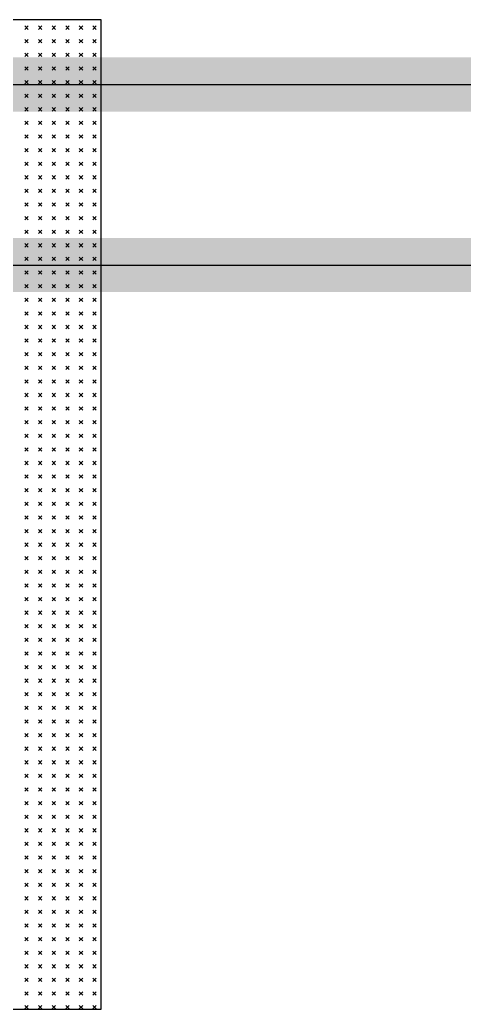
# Model space of a CAD drawing. Extents: x -6243262 to 3079315, y -2914302 to 172723.
# Drawn here: x -1779375 to -1778965, y -598832 to -597918 of the extents above; entities that cross this region are included whole.
import ezdxf

# ---------------------------------------------------------------- set-up
doc = ezdxf.new("R2010")
doc.units = 0
doc.header["$LTSCALE"] = 1000
doc.layers.add('EQUIP-照明', color=3, linetype='Continuous')
doc.layers.add('fur', color=253, linetype='Continuous')
doc.styles.get("Standard").update_dxf_attribs({"font": 'gbenor.shx', "bigfont": 'gbcbig.shx'})

# ---------------------------------------------------------------- blocks, each defined once
blk = doc.blocks.new('$plan$00002641')
at = {"layer": 'fur', "color": 0}
for p, q in [((1215.48, 470.32), (1212.34, 467.18)), ((1215.48, 467.18), (1212.34, 470.32)), ((1228.04, 470.32), (1224.9, 467.18)), ((1228.04, 467.18), (1224.9, 470.32)), ((1240.6, 470.32), (1237.46, 467.18)), ((1240.6, 467.18), (1237.46, 470.32)), ((1253.16, 470.32), (1250.02, 467.18)), ((1253.16, 467.18), (1250.02, 470.32)), ((1265.72, 470.32), (1262.58, 467.18)), ((1265.72, 467.18), (1262.58, 470.32)), ((1278.28, 470.32), (1275.14, 467.18)), ((1278.28, 467.18), (1275.14, 470.32)), ((1290.84, 470.32), (1287.7, 467.18)), ((1290.84, 467.18), (1287.7, 470.32)), ((1303.4, 470.32), (1300.26, 467.18)), ((1303.4, 467.18), (1300.26, 470.32)), ((1315.96, 470.32), (1312.82, 467.18)), ((1315.96, 467.18), (1312.82, 470.32)), ((1328.52, 470.32), (1325.38, 467.18)), ((1328.52, 467.18), (1325.38, 470.32)), ((1341.08, 470.32), (1337.94, 467.18)), ((1341.08, 467.18), (1337.94, 470.32)), ((1353.64, 470.32), (1350.5, 467.18)), ((1353.64, 467.18), (1350.5, 470.32)), ((1366.2, 470.32), (1363.06, 467.18)), ((1366.2, 467.18), (1363.06, 470.32)), ((1378.76, 470.32), (1375.62, 467.18)), ((1378.76, 467.18), (1375.62, 470.32)), ((1391.32, 470.32), (1388.18, 467.18)), ((1391.32, 467.18), (1388.18, 470.32)), ((1403.88, 470.32), (1400.74, 467.18)), ((1403.88, 467.18), (1400.74, 470.32)), ((1416.44, 470.32), (1413.3, 467.18)), ((1416.44, 467.18), (1413.3, 470.32)), ((1429, 470.32), (1425.86, 467.18)), ((1429, 467.18), (1425.86, 470.32)), ((1441.56, 470.32), (1438.42, 467.18)), ((1441.56, 467.18), (1438.42, 470.32)), ((1454.12, 470.32), (1450.98, 467.18)), ((1454.12, 467.18), (1450.98, 470.32)), ((1466.68, 470.32), (1463.54, 467.18)), ((1466.68, 467.18), (1463.54, 470.32)), ((1479.24, 470.32), (1476.1, 467.18)), ((1479.24, 467.18), (1476.1, 470.32)), ((1491.8, 470.32), (1488.66, 467.18)), ((1491.8, 467.18), (1488.66, 470.32)), ((1504.36, 470.32), (1501.22, 467.18)), ((1504.36, 467.18), (1501.22, 470.32)), ((1516.92, 470.32), (1513.78, 467.18)), ((1516.92, 467.18), (1513.78, 470.32)), ((1529.48, 470.32), (1526.34, 467.18)), ((1529.48, 467.18), (1526.34, 470.32)), ((1542.04, 470.32), (1538.9, 467.18)), ((1542.04, 467.18), (1538.9, 470.32)), ((1554.6, 470.32), (1551.46, 467.18)), ((1554.6, 467.18), (1551.46, 470.32)), ((1567.16, 470.32), (1564.02, 467.18)), ((1567.16, 467.18), (1564.02, 470.32)), ((1579.72, 470.32), (1576.58, 467.18)), ((1579.72, 467.18), (1576.58, 470.32)), ((1592.28, 470.32), (1589.14, 467.18)), ((1592.28, 467.18), (1589.14, 470.32)), ((1604.84, 470.32), (1601.7, 467.18)), ((1604.84, 467.18), (1601.7, 470.32)), ((1617.4, 470.32), (1614.26, 467.18)), ((1617.4, 467.18), (1614.26, 470.32)), ((1629.96, 470.32), (1626.82, 467.18)), ((1629.96, 467.18), (1626.82, 470.32)), ((1642.52, 470.32), (1639.38, 467.18)), ((1642.52, 467.18), (1639.38, 470.32)), ((1655.08, 470.32), (1651.94, 467.18)), ((1655.08, 467.18), (1651.94, 470.32)), ((1667.64, 470.32), (1664.5, 467.18)), ((1667.64, 467.18), (1664.5, 470.32)), ((1680.2, 470.32), (1677.06, 467.18)), ((1680.2, 467.18), (1677.06, 470.32)), ((1692.76, 470.32), (1689.62, 467.18)), ((1692.76, 467.18), (1689.62, 470.32)), ((1705.32, 470.32), (1702.18, 467.18)), ((1705.32, 467.18), (1702.18, 470.32)), ((1717.88, 470.32), (1714.74, 467.18)), ((1717.88, 467.18), (1714.74, 470.32)), ((1730.44, 470.32), (1727.3, 467.18)), ((1730.44, 467.18), (1727.3, 470.32)), ((1743, 470.32), (1739.86, 467.18)), ((1743, 467.18), (1739.86, 470.32)), ((1755.56, 470.32), (1752.42, 467.18)), ((1755.56, 467.18), (1752.42, 470.32)), ((1768.12, 470.32), (1764.98, 467.18)), ((1768.12, 467.18), (1764.98, 470.32)), ((1780.68, 470.32), (1777.54, 467.18)), ((1780.68, 467.18), (1777.54, 470.32)), ((1793.24, 470.32), (1790.1, 467.18)), ((1793.24, 467.18), (1790.1, 470.32)), ((1805.8, 470.32), (1802.66, 467.18)), ((1805.8, 467.18), (1802.66, 470.32)), ((1818.36, 470.32), (1815.22, 467.18)), ((1818.36, 467.18), (1815.22, 470.32)), ((1830.92, 470.32), (1827.78, 467.18)), ((1830.92, 467.18), (1827.78, 470.32)), ((1843.48, 470.32), (1840.34, 467.18)), ((1843.48, 467.18), (1840.34, 470.32)), ((1856.04, 470.32), (1852.9, 467.18)), ((1856.04, 467.18), (1852.9, 470.32)), ((1868.6, 470.32), (1865.46, 467.18)), ((1868.6, 467.18), (1865.46, 470.32)), ((1881.16, 470.32), (1878.02, 467.18)), ((1881.16, 467.18), (1878.02, 470.32)), ((1893.72, 467.18), (1890.58, 470.32)), ((1893.72, 470.32), (1890.58, 467.18)), ((1906.28, 467.18), (1903.14, 470.32)), ((1906.28, 470.32), (1903.14, 467.18)), ((1918.84, 467.18), (1915.7, 470.32)), ((1918.84, 470.32), (1915.7, 467.18)), ((1931.4, 467.18), (1928.26, 470.32)), ((1931.4, 470.32), (1928.26, 467.18)), ((1943.96, 467.18), (1940.82, 470.32)), ((1943.96, 470.32), (1940.82, 467.18)), ((1956.52, 467.18), (1953.38, 470.32)), ((1956.52, 470.32), (1953.38, 467.18)), ((1969.08, 467.18), (1965.94, 470.32)), ((1969.08, 470.32), (1965.94, 467.18)), ((1981.64, 467.18), (1978.5, 470.32)), ((1981.64, 470.32), (1978.5, 467.18)), ((1994.2, 467.18), (1991.06, 470.32)), ((1994.2, 470.32), (1991.06, 467.18)), ((2006.76, 467.18), (2003.62, 470.32)), ((2006.76, 470.32), (2003.62, 467.18)), ((2019.32, 467.18), (2016.18, 470.32)), ((2019.32, 470.32), (2016.18, 467.18)), ((2031.88, 467.18), (2028.74, 470.32)), ((2031.88, 470.32), (2028.74, 467.18)), ((2044.44, 467.18), (2041.3, 470.32)), ((2044.44, 470.32), (2041.3, 467.18)), ((2057, 467.18), (2053.86, 470.32)), ((2057, 470.32), (2053.86, 467.18)), ((2069.56, 467.18), (2066.42, 470.32)), ((2069.56, 470.32), (2066.42, 467.18)), ((2082.12, 467.18), (2078.98, 470.32)), ((2082.12, 470.32), (2078.98, 467.18)), ((2094.68, 467.18), (2091.54, 470.32)), ((2094.68, 470.32), (2091.54, 467.18)), ((2107.24, 467.18), (2104.1, 470.32)), ((2107.24, 470.32), (2104.1, 467.18)), ((2119.8, 467.18), (2116.66, 470.32)), ((2119.8, 470.32), (2116.66, 467.18)), ((1215.48, 457.76), (1212.34, 454.62)), ((1215.48, 454.62), (1212.34, 457.76)), ((1228.04, 457.76), (1224.9, 454.62)), ((1228.04, 454.62), (1224.9, 457.76)), ((1240.6, 457.76), (1237.46, 454.62)), ((1240.6, 454.62), (1237.46, 457.76)), ((1253.16, 457.76), (1250.02, 454.62)), ((1253.16, 454.62), (1250.02, 457.76)), ((1265.72, 457.76), (1262.58, 454.62)), ((1265.72, 454.62), (1262.58, 457.76)), ((1278.28, 457.76), (1275.14, 454.62)), ((1278.28, 454.62), (1275.14, 457.76)), ((1290.84, 457.76), (1287.7, 454.62)), ((1290.84, 454.62), (1287.7, 457.76)), ((1303.4, 457.76), (1300.26, 454.62)), ((1303.4, 454.62), (1300.26, 457.76)), ((1315.96, 457.76), (1312.82, 454.62)), ((1315.96, 454.62), (1312.82, 457.76)), ((1328.52, 457.76), (1325.38, 454.62)), ((1328.52, 454.62), (1325.38, 457.76)), ((1341.08, 457.76), (1337.94, 454.62)), ((1341.08, 454.62), (1337.94, 457.76)), ((1353.64, 457.76), (1350.5, 454.62)), ((1353.64, 454.62), (1350.5, 457.76)), ((1366.2, 457.76), (1363.06, 454.62)), ((1366.2, 454.62), (1363.06, 457.76)), ((1378.76, 457.76), (1375.62, 454.62)), ((1378.76, 454.62), (1375.62, 457.76)), ((1391.32, 457.76), (1388.18, 454.62)), ((1391.32, 454.62), (1388.18, 457.76)), ((1403.88, 457.76), (1400.74, 454.62)), ((1403.88, 454.62), (1400.74, 457.76)), ((1416.44, 457.76), (1413.3, 454.62)), ((1416.44, 454.62), (1413.3, 457.76)), ((1429, 457.76), (1425.86, 454.62)), ((1429, 454.62), (1425.86, 457.76)), ((1441.56, 457.76), (1438.42, 454.62)), ((1441.56, 454.62), (1438.42, 457.76)), ((1454.12, 457.76), (1450.98, 454.62)), ((1454.12, 454.62), (1450.98, 457.76)), ((1466.68, 457.76), (1463.54, 454.62)), ((1466.68, 454.62), (1463.54, 457.76)), ((1479.24, 457.76), (1476.1, 454.62)), ((1479.24, 454.62), (1476.1, 457.76)), ((1491.8, 457.76), (1488.66, 454.62)), ((1491.8, 454.62), (1488.66, 457.76)), ((1504.36, 457.76), (1501.22, 454.62)), ((1504.36, 454.62), (1501.22, 457.76)), ((1516.92, 457.76), (1513.78, 454.62)), ((1516.92, 454.62), (1513.78, 457.76)), ((1529.48, 457.76), (1526.34, 454.62)), ((1529.48, 454.62), (1526.34, 457.76)), ((1542.04, 457.76), (1538.9, 454.62)), ((1542.04, 454.62), (1538.9, 457.76)), ((1554.6, 457.76), (1551.46, 454.62)), ((1554.6, 454.62), (1551.46, 457.76)), ((1567.16, 457.76), (1564.02, 454.62)), ((1567.16, 454.62), (1564.02, 457.76)), ((1579.72, 457.76), (1576.58, 454.62)), ((1579.72, 454.62), (1576.58, 457.76)), ((1592.28, 457.76), (1589.14, 454.62)), ((1592.28, 454.62), (1589.14, 457.76)), ((1604.84, 457.76), (1601.7, 454.62)), ((1604.84, 454.62), (1601.7, 457.76)), ((1617.4, 457.76), (1614.26, 454.62)), ((1617.4, 454.62), (1614.26, 457.76)), ((1629.96, 457.76), (1626.82, 454.62)), ((1629.96, 454.62), (1626.82, 457.76)), ((1642.52, 457.76), (1639.38, 454.62)), ((1642.52, 454.62), (1639.38, 457.76)), ((1655.08, 457.76), (1651.94, 454.62)), ((1655.08, 454.62), (1651.94, 457.76)), ((1667.64, 457.76), (1664.5, 454.62)), ((1667.64, 454.62), (1664.5, 457.76)), ((1680.2, 457.76), (1677.06, 454.62)), ((1680.2, 454.62), (1677.06, 457.76)), ((1692.76, 457.76), (1689.62, 454.62)), ((1692.76, 454.62), (1689.62, 457.76)), ((1705.32, 457.76), (1702.18, 454.62)), ((1705.32, 454.62), (1702.18, 457.76)), ((1717.88, 457.76), (1714.74, 454.62)), ((1717.88, 454.62), (1714.74, 457.76)), ((1730.44, 457.76), (1727.3, 454.62)), ((1730.44, 454.62), (1727.3, 457.76)), ((1743, 457.76), (1739.86, 454.62)), ((1743, 454.62), (1739.86, 457.76)), ((1755.56, 457.76), (1752.42, 454.62)), ((1755.56, 454.62), (1752.42, 457.76)), ((1768.12, 457.76), (1764.98, 454.62)), ((1768.12, 454.62), (1764.98, 457.76)), ((1780.68, 457.76), (1777.54, 454.62)), ((1780.68, 454.62), (1777.54, 457.76)), ((1793.24, 457.76), (1790.1, 454.62)), ((1793.24, 454.62), (1790.1, 457.76)), ((1805.8, 457.76), (1802.66, 454.62)), ((1805.8, 454.62), (1802.66, 457.76)), ((1818.36, 457.76), (1815.22, 454.62)), ((1818.36, 454.62), (1815.22, 457.76)), ((1830.92, 457.76), (1827.78, 454.62)), ((1830.92, 454.62), (1827.78, 457.76)), ((1843.48, 457.76), (1840.34, 454.62)), ((1843.48, 454.62), (1840.34, 457.76)), ((1856.04, 457.76), (1852.9, 454.62)), ((1856.04, 454.62), (1852.9, 457.76)), ((1868.6, 457.76), (1865.46, 454.62)), ((1868.6, 454.62), (1865.46, 457.76)), ((1881.16, 454.62), (1878.02, 457.76)), ((1881.16, 457.76), (1878.02, 454.62)), ((1893.72, 454.62), (1890.58, 457.76)), ((1893.72, 457.76), (1890.58, 454.62)), ((1906.28, 454.62), (1903.14, 457.76)), ((1906.28, 457.76), (1903.14, 454.62)), ((1918.84, 454.62), (1915.7, 457.76)), ((1918.84, 457.76), (1915.7, 454.62)), ((1931.4, 454.62), (1928.26, 457.76)), ((1931.4, 457.76), (1928.26, 454.62)), ((1943.96, 454.62), (1940.82, 457.76)), ((1943.96, 457.76), (1940.82, 454.62)), ((1956.52, 454.62), (1953.38, 457.76)), ((1956.52, 457.76), (1953.38, 454.62)), ((1969.08, 454.62), (1965.94, 457.76)), ((1969.08, 457.76), (1965.94, 454.62)), ((1981.64, 454.62), (1978.5, 457.76)), ((1981.64, 457.76), (1978.5, 454.62)), ((1994.2, 454.62), (1991.06, 457.76)), ((1994.2, 457.76), (1991.06, 454.62)), ((2006.76, 454.62), (2003.62, 457.76)), ((2006.76, 457.76), (2003.62, 454.62)), ((2019.32, 454.62), (2016.18, 457.76)), ((2019.32, 457.76), (2016.18, 454.62)), ((2031.88, 454.62), (2028.74, 457.76)), ((2031.88, 457.76), (2028.74, 454.62)), ((2044.44, 454.62), (2041.3, 457.76)), ((2044.44, 457.76), (2041.3, 454.62)), ((2057, 454.62), (2053.86, 457.76)), ((2057, 457.76), (2053.86, 454.62)), ((2069.56, 454.62), (2066.42, 457.76)), ((2069.56, 457.76), (2066.42, 454.62)), ((2082.12, 454.62), (2078.98, 457.76)), ((2082.12, 457.76), (2078.98, 454.62)), ((2094.68, 454.62), (2091.54, 457.76)), ((2094.68, 457.76), (2091.54, 454.62)), ((2107.24, 454.62), (2104.1, 457.76)), ((2107.24, 457.76), (2104.1, 454.62)), ((2119.8, 454.62), (2116.66, 457.76)), ((2119.8, 457.76), (2116.66, 454.62)), ((1215.48, 445.2), (1212.34, 442.06)), ((1215.48, 442.06), (1212.34, 445.2)), ((1228.04, 445.2), (1224.9, 442.06)), ((1228.04, 442.06), (1224.9, 445.2)), ((1240.6, 445.2), (1237.46, 442.06)), ((1240.6, 442.06), (1237.46, 445.2)), ((1253.16, 445.2), (1250.02, 442.06)), ((1253.16, 442.06), (1250.02, 445.2)), ((1265.72, 445.2), (1262.58, 442.06)), ((1265.72, 442.06), (1262.58, 445.2)), ((1278.28, 445.2), (1275.14, 442.06)), ((1278.28, 442.06), (1275.14, 445.2)), ((1290.84, 445.2), (1287.7, 442.06)), ((1290.84, 442.06), (1287.7, 445.2)), ((1303.4, 445.2), (1300.26, 442.06)), ((1303.4, 442.06), (1300.26, 445.2)), ((1315.96, 445.2), (1312.82, 442.06)), ((1315.96, 442.06), (1312.82, 445.2)), ((1328.52, 445.2), (1325.38, 442.06)), ((1328.52, 442.06), (1325.38, 445.2)), ((1341.08, 445.2), (1337.94, 442.06)), ((1341.08, 442.06), (1337.94, 445.2)), ((1353.64, 445.2), (1350.5, 442.06)), ((1353.64, 442.06), (1350.5, 445.2)), ((1366.2, 445.2), (1363.06, 442.06)), ((1366.2, 442.06), (1363.06, 445.2)), ((1378.76, 445.2), (1375.62, 442.06)), ((1378.76, 442.06), (1375.62, 445.2)), ((1391.32, 445.2), (1388.18, 442.06)), ((1391.32, 442.06), (1388.18, 445.2)), ((1403.88, 445.2), (1400.74, 442.06)), ((1403.88, 442.06), (1400.74, 445.2)), ((1416.44, 445.2), (1413.3, 442.06)), ((1416.44, 442.06), (1413.3, 445.2)), ((1429, 445.2), (1425.86, 442.06)), ((1429, 442.06), (1425.86, 445.2)), ((1441.56, 445.2), (1438.42, 442.06)), ((1441.56, 442.06), (1438.42, 445.2)), ((1454.12, 445.2), (1450.98, 442.06)), ((1454.12, 442.06), (1450.98, 445.2)), ((1466.68, 445.2), (1463.54, 442.06)), ((1466.68, 442.06), (1463.54, 445.2)), ((1479.24, 445.2), (1476.1, 442.06)), ((1479.24, 442.06), (1476.1, 445.2)), ((1491.8, 445.2), (1488.66, 442.06)), ((1491.8, 442.06), (1488.66, 445.2)), ((1504.36, 445.2), (1501.22, 442.06)), ((1504.36, 442.06), (1501.22, 445.2)), ((1516.92, 445.2), (1513.78, 442.06)), ((1516.92, 442.06), (1513.78, 445.2)), ((1529.48, 445.2), (1526.34, 442.06)), ((1529.48, 442.06), (1526.34, 445.2)), ((1542.04, 445.2), (1538.9, 442.06)), ((1542.04, 442.06), (1538.9, 445.2)), ((1554.6, 445.2), (1551.46, 442.06)), ((1554.6, 442.06), (1551.46, 445.2)), ((1567.16, 445.2), (1564.02, 442.06)), ((1567.16, 442.06), (1564.02, 445.2)), ((1579.72, 445.2), (1576.58, 442.06)), ((1579.72, 442.06), (1576.58, 445.2)), ((1592.28, 445.2), (1589.14, 442.06)), ((1592.28, 442.06), (1589.14, 445.2)), ((1604.84, 445.2), (1601.7, 442.06)), ((1604.84, 442.06), (1601.7, 445.2)), ((1617.4, 445.2), (1614.26, 442.06)), ((1617.4, 442.06), (1614.26, 445.2)), ((1629.96, 445.2), (1626.82, 442.06)), ((1629.96, 442.06), (1626.82, 445.2)), ((1642.52, 445.2), (1639.38, 442.06)), ((1642.52, 442.06), (1639.38, 445.2)), ((1655.08, 445.2), (1651.94, 442.06)), ((1655.08, 442.06), (1651.94, 445.2)), ((1667.64, 445.2), (1664.5, 442.06)), ((1667.64, 442.06), (1664.5, 445.2)), ((1680.2, 445.2), (1677.06, 442.06)), ((1680.2, 442.06), (1677.06, 445.2)), ((1692.76, 445.2), (1689.62, 442.06)), ((1692.76, 442.06), (1689.62, 445.2)), ((1705.32, 445.2), (1702.18, 442.06)), ((1705.32, 442.06), (1702.18, 445.2)), ((1717.88, 445.2), (1714.74, 442.06)), ((1717.88, 442.06), (1714.74, 445.2)), ((1730.44, 445.2), (1727.3, 442.06)), ((1730.44, 442.06), (1727.3, 445.2)), ((1743, 445.2), (1739.86, 442.06)), ((1743, 442.06), (1739.86, 445.2)), ((1755.56, 445.2), (1752.42, 442.06)), ((1755.56, 442.06), (1752.42, 445.2)), ((1768.12, 445.2), (1764.98, 442.06)), ((1768.12, 442.06), (1764.98, 445.2)), ((1780.68, 445.2), (1777.54, 442.06)), ((1780.68, 442.06), (1777.54, 445.2)), ((1793.24, 445.2), (1790.1, 442.06)), ((1793.24, 442.06), (1790.1, 445.2)), ((1805.8, 445.2), (1802.66, 442.06)), ((1805.8, 442.06), (1802.66, 445.2)), ((1818.36, 445.2), (1815.22, 442.06)), ((1818.36, 442.06), (1815.22, 445.2)), ((1830.92, 445.2), (1827.78, 442.06)), ((1830.92, 442.06), (1827.78, 445.2)), ((1843.48, 445.2), (1840.34, 442.06)), ((1843.48, 442.06), (1840.34, 445.2)), ((1856.04, 445.2), (1852.9, 442.06)), ((1856.04, 442.06), (1852.9, 445.2)), ((1868.6, 442.06), (1865.46, 445.2)), ((1868.6, 445.2), (1865.46, 442.06)), ((1881.16, 442.06), (1878.02, 445.2)), ((1881.16, 445.2), (1878.02, 442.06)), ((1893.72, 442.06), (1890.58, 445.2)), ((1893.72, 445.2), (1890.58, 442.06)), ((1906.28, 442.06), (1903.14, 445.2)), ((1906.28, 445.2), (1903.14, 442.06)), ((1918.84, 442.06), (1915.7, 445.2)), ((1918.84, 445.2), (1915.7, 442.06)), ((1931.4, 442.06), (1928.26, 445.2)), ((1931.4, 445.2), (1928.26, 442.06)), ((1943.96, 442.06), (1940.82, 445.2)), ((1943.96, 445.2), (1940.82, 442.06)), ((1956.52, 442.06), (1953.38, 445.2)), ((1956.52, 445.2), (1953.38, 442.06)), ((1969.08, 442.06), (1965.94, 445.2)), ((1969.08, 445.2), (1965.94, 442.06)), ((1981.64, 442.06), (1978.5, 445.2)), ((1981.64, 445.2), (1978.5, 442.06)), ((1994.2, 442.06), (1991.06, 445.2)), ((1994.2, 445.2), (1991.06, 442.06)), ((2006.76, 442.06), (2003.62, 445.2)), ((2006.76, 445.2), (2003.62, 442.06)), ((2019.32, 442.06), (2016.18, 445.2)), ((2019.32, 445.2), (2016.18, 442.06)), ((2031.88, 442.06), (2028.74, 445.2)), ((2031.88, 445.2), (2028.74, 442.06)), ((2044.44, 442.06), (2041.3, 445.2)), ((2044.44, 445.2), (2041.3, 442.06)), ((2057, 442.06), (2053.86, 445.2)), ((2057, 445.2), (2053.86, 442.06)), ((2069.56, 442.06), (2066.42, 445.2)), ((2069.56, 445.2), (2066.42, 442.06)), ((2082.12, 442.06), (2078.98, 445.2)), ((2082.12, 445.2), (2078.98, 442.06)), ((2094.68, 442.06), (2091.54, 445.2)), ((2094.68, 445.2), (2091.54, 442.06)), ((2107.24, 442.06), (2104.1, 445.2)), ((2107.24, 445.2), (2104.1, 442.06)), ((2119.8, 442.06), (2116.66, 445.2)), ((2119.8, 445.2), (2116.66, 442.06)), ((1215.48, 432.64), (1212.34, 429.5)), ((1215.48, 429.5), (1212.34, 432.64)), ((1228.04, 432.64), (1224.9, 429.5)), ((1228.04, 429.5), (1224.9, 432.64)), ((1240.6, 432.64), (1237.46, 429.5)), ((1240.6, 429.5), (1237.46, 432.64)), ((1253.16, 432.64), (1250.02, 429.5)), ((1253.16, 429.5), (1250.02, 432.64)), ((1265.72, 432.64), (1262.58, 429.5)), ((1265.72, 429.5), (1262.58, 432.64)), ((1278.28, 432.64), (1275.14, 429.5)), ((1278.28, 429.5), (1275.14, 432.64)), ((1290.84, 432.64), (1287.7, 429.5)), ((1290.84, 429.5), (1287.7, 432.64)), ((1303.4, 432.64), (1300.26, 429.5)), ((1303.4, 429.5), (1300.26, 432.64)), ((1315.96, 432.64), (1312.82, 429.5)), ((1315.96, 429.5), (1312.82, 432.64)), ((1328.52, 432.64), (1325.38, 429.5)), ((1328.52, 429.5), (1325.38, 432.64)), ((1341.08, 432.64), (1337.94, 429.5)), ((1341.08, 429.5), (1337.94, 432.64)), ((1353.64, 432.64), (1350.5, 429.5)), ((1353.64, 429.5), (1350.5, 432.64)), ((1366.2, 432.64), (1363.06, 429.5)), ((1366.2, 429.5), (1363.06, 432.64)), ((1378.76, 432.64), (1375.62, 429.5)), ((1378.76, 429.5), (1375.62, 432.64)), ((1391.32, 432.64), (1388.18, 429.5)), ((1391.32, 429.5), (1388.18, 432.64)), ((1403.88, 432.64), (1400.74, 429.5)), ((1403.88, 429.5), (1400.74, 432.64)), ((1416.44, 432.64), (1413.3, 429.5)), ((1416.44, 429.5), (1413.3, 432.64)), ((1429, 432.64), (1425.86, 429.5)), ((1429, 429.5), (1425.86, 432.64)), ((1441.56, 432.64), (1438.42, 429.5)), ((1441.56, 429.5), (1438.42, 432.64)), ((1454.12, 432.64), (1450.98, 429.5)), ((1454.12, 429.5), (1450.98, 432.64)), ((1466.68, 432.64), (1463.54, 429.5)), ((1466.68, 429.5), (1463.54, 432.64)), ((1479.24, 432.64), (1476.1, 429.5)), ((1479.24, 429.5), (1476.1, 432.64)), ((1491.8, 432.64), (1488.66, 429.5)), ((1491.8, 429.5), (1488.66, 432.64)), ((1504.36, 432.64), (1501.22, 429.5)), ((1504.36, 429.5), (1501.22, 432.64)), ((1516.92, 432.64), (1513.78, 429.5)), ((1516.92, 429.5), (1513.78, 432.64)), ((1529.48, 432.64), (1526.34, 429.5)), ((1529.48, 429.5), (1526.34, 432.64)), ((1542.04, 432.64), (1538.9, 429.5)), ((1542.04, 429.5), (1538.9, 432.64)), ((1554.6, 432.64), (1551.46, 429.5)), ((1554.6, 429.5), (1551.46, 432.64)), ((1567.16, 432.64), (1564.02, 429.5)), ((1567.16, 429.5), (1564.02, 432.64)), ((1579.72, 432.64), (1576.58, 429.5)), ((1579.72, 429.5), (1576.58, 432.64)), ((1592.28, 432.64), (1589.14, 429.5)), ((1592.28, 429.5), (1589.14, 432.64)), ((1604.84, 432.64), (1601.7, 429.5)), ((1604.84, 429.5), (1601.7, 432.64)), ((1617.4, 432.64), (1614.26, 429.5)), ((1617.4, 429.5), (1614.26, 432.64)), ((1629.96, 432.64), (1626.82, 429.5)), ((1629.96, 429.5), (1626.82, 432.64)), ((1642.52, 432.64), (1639.38, 429.5)), ((1642.52, 429.5), (1639.38, 432.64)), ((1655.08, 432.64), (1651.94, 429.5)), ((1655.08, 429.5), (1651.94, 432.64)), ((1667.64, 432.64), (1664.5, 429.5)), ((1667.64, 429.5), (1664.5, 432.64)), ((1680.2, 432.64), (1677.06, 429.5)), ((1680.2, 429.5), (1677.06, 432.64)), ((1692.76, 432.64), (1689.62, 429.5)), ((1692.76, 429.5), (1689.62, 432.64)), ((1705.32, 432.64), (1702.18, 429.5)), ((1705.32, 429.5), (1702.18, 432.64)), ((1717.88, 432.64), (1714.74, 429.5)), ((1717.88, 429.5), (1714.74, 432.64)), ((1730.44, 432.64), (1727.3, 429.5)), ((1730.44, 429.5), (1727.3, 432.64)), ((1743, 432.64), (1739.86, 429.5)), ((1743, 429.5), (1739.86, 432.64)), ((1755.56, 432.64), (1752.42, 429.5)), ((1755.56, 429.5), (1752.42, 432.64)), ((1768.12, 432.64), (1764.98, 429.5)), ((1768.12, 429.5), (1764.98, 432.64)), ((1780.68, 432.64), (1777.54, 429.5)), ((1780.68, 429.5), (1777.54, 432.64)), ((1793.24, 432.64), (1790.1, 429.5)), ((1793.24, 429.5), (1790.1, 432.64)), ((1805.8, 432.64), (1802.66, 429.5)), ((1805.8, 429.5), (1802.66, 432.64)), ((1818.36, 432.64), (1815.22, 429.5)), ((1818.36, 429.5), (1815.22, 432.64)), ((1830.92, 432.64), (1827.78, 429.5)), ((1830.92, 429.5), (1827.78, 432.64)), ((1843.48, 432.64), (1840.34, 429.5)), ((1843.48, 429.5), (1840.34, 432.64)), ((1856.04, 429.5), (1852.9, 432.64)), ((1856.04, 432.64), (1852.9, 429.5)), ((1868.6, 429.5), (1865.46, 432.64)), ((1868.6, 432.64), (1865.46, 429.5)), ((1881.16, 429.5), (1878.02, 432.64)), ((1881.16, 432.64), (1878.02, 429.5)), ((1893.72, 429.5), (1890.58, 432.64)), ((1893.72, 432.64), (1890.58, 429.5)), ((1906.28, 429.5), (1903.14, 432.64)), ((1906.28, 432.64), (1903.14, 429.5)), ((1918.84, 429.5), (1915.7, 432.64)), ((1918.84, 432.64), (1915.7, 429.5)), ((1931.4, 429.5), (1928.26, 432.64)), ((1931.4, 432.64), (1928.26, 429.5)), ((1943.96, 429.5), (1940.82, 432.64)), ((1943.96, 432.64), (1940.82, 429.5)), ((1956.52, 429.5), (1953.38, 432.64)), ((1956.52, 432.64), (1953.38, 429.5)), ((1969.08, 429.5), (1965.94, 432.64)), ((1969.08, 432.64), (1965.94, 429.5)), ((1981.64, 429.5), (1978.5, 432.64)), ((1981.64, 432.64), (1978.5, 429.5)), ((1994.2, 429.5), (1991.06, 432.64)), ((1994.2, 432.64), (1991.06, 429.5)), ((2006.76, 429.5), (2003.62, 432.64)), ((2006.76, 432.64), (2003.62, 429.5)), ((2019.32, 429.5), (2016.18, 432.64)), ((2019.32, 432.64), (2016.18, 429.5)), ((2031.88, 429.5), (2028.74, 432.64)), ((2031.88, 432.64), (2028.74, 429.5)), ((2044.44, 429.5), (2041.3, 432.64)), ((2044.44, 432.64), (2041.3, 429.5)), ((2057, 429.5), (2053.86, 432.64)), ((2057, 432.64), (2053.86, 429.5)), ((2069.56, 429.5), (2066.42, 432.64)), ((2069.56, 432.64), (2066.42, 429.5)), ((2082.12, 429.5), (2078.98, 432.64)), ((2082.12, 432.64), (2078.98, 429.5)), ((2094.68, 429.5), (2091.54, 432.64)), ((2094.68, 432.64), (2091.54, 429.5)), ((2107.24, 429.5), (2104.1, 432.64)), ((2107.24, 432.64), (2104.1, 429.5)), ((2119.8, 429.5), (2116.66, 432.64)), ((2119.8, 432.64), (2116.66, 429.5)), ((1215.48, 420.08), (1212.34, 416.94)), ((1215.48, 416.94), (1212.34, 420.08)), ((1228.04, 420.08), (1224.9, 416.94)), ((1228.04, 416.94), (1224.9, 420.08)), ((1240.6, 420.08), (1237.46, 416.94)), ((1240.6, 416.94), (1237.46, 420.08)), ((1253.16, 420.08), (1250.02, 416.94)), ((1253.16, 416.94), (1250.02, 420.08)), ((1265.72, 420.08), (1262.58, 416.94)), ((1265.72, 416.94), (1262.58, 420.08)), ((1278.28, 420.08), (1275.14, 416.94)), ((1278.28, 416.94), (1275.14, 420.08)), ((1290.84, 420.08), (1287.7, 416.94)), ((1290.84, 416.94), (1287.7, 420.08)), ((1303.4, 420.08), (1300.26, 416.94)), ((1303.4, 416.94), (1300.26, 420.08)), ((1315.96, 420.08), (1312.82, 416.94)), ((1315.96, 416.94), (1312.82, 420.08)), ((1328.52, 420.08), (1325.38, 416.94)), ((1328.52, 416.94), (1325.38, 420.08)), ((1341.08, 420.08), (1337.94, 416.94)), ((1341.08, 416.94), (1337.94, 420.08)), ((1353.64, 420.08), (1350.5, 416.94)), ((1353.64, 416.94), (1350.5, 420.08)), ((1366.2, 420.08), (1363.06, 416.94)), ((1366.2, 416.94), (1363.06, 420.08)), ((1378.76, 420.08), (1375.62, 416.94)), ((1378.76, 416.94), (1375.62, 420.08)), ((1391.32, 420.08), (1388.18, 416.94)), ((1391.32, 416.94), (1388.18, 420.08)), ((1403.88, 420.08), (1400.74, 416.94)), ((1403.88, 416.94), (1400.74, 420.08)), ((1416.44, 420.08), (1413.3, 416.94)), ((1416.44, 416.94), (1413.3, 420.08)), ((1429, 420.08), (1425.86, 416.94)), ((1429, 416.94), (1425.86, 420.08)), ((1441.56, 420.08), (1438.42, 416.94)), ((1441.56, 416.94), (1438.42, 420.08)), ((1454.12, 420.08), (1450.98, 416.94)), ((1454.12, 416.94), (1450.98, 420.08)), ((1466.68, 420.08), (1463.54, 416.94)), ((1466.68, 416.94), (1463.54, 420.08)), ((1479.24, 420.08), (1476.1, 416.94)), ((1479.24, 416.94), (1476.1, 420.08)), ((1491.8, 420.08), (1488.66, 416.94)), ((1491.8, 416.94), (1488.66, 420.08)), ((1504.36, 420.08), (1501.22, 416.94)), ((1504.36, 416.94), (1501.22, 420.08)), ((1516.92, 420.08), (1513.78, 416.94)), ((1516.92, 416.94), (1513.78, 420.08)), ((1529.48, 420.08), (1526.34, 416.94)), ((1529.48, 416.94), (1526.34, 420.08)), ((1542.04, 420.08), (1538.9, 416.94)), ((1542.04, 416.94), (1538.9, 420.08)), ((1554.6, 420.08), (1551.46, 416.94)), ((1554.6, 416.94), (1551.46, 420.08)), ((1567.16, 420.08), (1564.02, 416.94)), ((1567.16, 416.94), (1564.02, 420.08)), ((1579.72, 420.08), (1576.58, 416.94)), ((1579.72, 416.94), (1576.58, 420.08)), ((1592.28, 420.08), (1589.14, 416.94)), ((1592.28, 416.94), (1589.14, 420.08)), ((1604.84, 420.08), (1601.7, 416.94)), ((1604.84, 416.94), (1601.7, 420.08)), ((1617.4, 420.08), (1614.26, 416.94)), ((1617.4, 416.94), (1614.26, 420.08)), ((1629.96, 420.08), (1626.82, 416.94)), ((1629.96, 416.94), (1626.82, 420.08)), ((1642.52, 420.08), (1639.38, 416.94)), ((1642.52, 416.94), (1639.38, 420.08)), ((1655.08, 420.08), (1651.94, 416.94)), ((1655.08, 416.94), (1651.94, 420.08)), ((1667.64, 420.08), (1664.5, 416.94)), ((1667.64, 416.94), (1664.5, 420.08)), ((1680.2, 420.08), (1677.06, 416.94)), ((1680.2, 416.94), (1677.06, 420.08)), ((1692.76, 420.08), (1689.62, 416.94)), ((1692.76, 416.94), (1689.62, 420.08)), ((1705.32, 420.08), (1702.18, 416.94)), ((1705.32, 416.94), (1702.18, 420.08)), ((1717.88, 420.08), (1714.74, 416.94)), ((1717.88, 416.94), (1714.74, 420.08)), ((1730.44, 420.08), (1727.3, 416.94)), ((1730.44, 416.94), (1727.3, 420.08)), ((1743, 420.08), (1739.86, 416.94)), ((1743, 416.94), (1739.86, 420.08)), ((1755.56, 420.08), (1752.42, 416.94)), ((1755.56, 416.94), (1752.42, 420.08)), ((1768.12, 420.08), (1764.98, 416.94)), ((1768.12, 416.94), (1764.98, 420.08)), ((1780.68, 420.08), (1777.54, 416.94)), ((1780.68, 416.94), (1777.54, 420.08)), ((1793.24, 420.08), (1790.1, 416.94)), ((1793.24, 416.94), (1790.1, 420.08)), ((1805.8, 420.08), (1802.66, 416.94)), ((1805.8, 416.94), (1802.66, 420.08)), ((1818.36, 420.08), (1815.22, 416.94)), ((1818.36, 416.94), (1815.22, 420.08)), ((1830.92, 420.08), (1827.78, 416.94)), ((1830.92, 416.94), (1827.78, 420.08)), ((1843.48, 416.94), (1840.34, 420.08)), ((1843.48, 420.08), (1840.34, 416.94)), ((1856.04, 416.94), (1852.9, 420.08)), ((1856.04, 420.08), (1852.9, 416.94)), ((1868.6, 416.94), (1865.46, 420.08)), ((1868.6, 420.08), (1865.46, 416.94)), ((1881.16, 416.94), (1878.02, 420.08)), ((1881.16, 420.08), (1878.02, 416.94)), ((1893.72, 416.94), (1890.58, 420.08)), ((1893.72, 420.08), (1890.58, 416.94)), ((1906.28, 416.94), (1903.14, 420.08)), ((1906.28, 420.08), (1903.14, 416.94)), ((1918.84, 416.94), (1915.7, 420.08)), ((1918.84, 420.08), (1915.7, 416.94)), ((1931.4, 416.94), (1928.26, 420.08)), ((1931.4, 420.08), (1928.26, 416.94)), ((1943.96, 416.94), (1940.82, 420.08)), ((1943.96, 420.08), (1940.82, 416.94)), ((1956.52, 416.94), (1953.38, 420.08)), ((1956.52, 420.08), (1953.38, 416.94)), ((1969.08, 416.94), (1965.94, 420.08)), ((1969.08, 420.08), (1965.94, 416.94)), ((1981.64, 416.94), (1978.5, 420.08)), ((1981.64, 420.08), (1978.5, 416.94)), ((1994.2, 416.94), (1991.06, 420.08)), ((1994.2, 420.08), (1991.06, 416.94)), ((2006.76, 416.94), (2003.62, 420.08)), ((2006.76, 420.08), (2003.62, 416.94)), ((2019.32, 416.94), (2016.18, 420.08)), ((2019.32, 420.08), (2016.18, 416.94)), ((2031.88, 416.94), (2028.74, 420.08)), ((2031.88, 420.08), (2028.74, 416.94)), ((2044.44, 416.94), (2041.3, 420.08)), ((2044.44, 420.08), (2041.3, 416.94)), ((2057, 416.94), (2053.86, 420.08)), ((2057, 420.08), (2053.86, 416.94)), ((2069.56, 416.94), (2066.42, 420.08)), ((2069.56, 420.08), (2066.42, 416.94)), ((2082.12, 416.94), (2078.98, 420.08)), ((2082.12, 420.08), (2078.98, 416.94)), ((2094.68, 416.94), (2091.54, 420.08)), ((2094.68, 420.08), (2091.54, 416.94)), ((2107.24, 416.94), (2104.1, 420.08)), ((2107.24, 420.08), (2104.1, 416.94)), ((2119.8, 416.94), (2116.66, 420.08)), ((2119.8, 420.08), (2116.66, 416.94)), ((1215.48, 407.52), (1212.34, 404.38)), ((1215.48, 404.38), (1212.34, 407.52)), ((1228.04, 407.52), (1224.9, 404.38)), ((1228.04, 404.38), (1224.9, 407.52)), ((1240.6, 407.52), (1237.46, 404.38)), ((1240.6, 404.38), (1237.46, 407.52)), ((1253.16, 407.52), (1250.02, 404.38)), ((1253.16, 404.38), (1250.02, 407.52)), ((1265.72, 407.52), (1262.58, 404.38)), ((1265.72, 404.38), (1262.58, 407.52)), ((1278.28, 407.52), (1275.14, 404.38)), ((1278.28, 404.38), (1275.14, 407.52)), ((1290.84, 407.52), (1287.7, 404.38)), ((1290.84, 404.38), (1287.7, 407.52)), ((1303.4, 407.52), (1300.26, 404.38)), ((1303.4, 404.38), (1300.26, 407.52)), ((1315.96, 407.52), (1312.82, 404.38)), ((1315.96, 404.38), (1312.82, 407.52)), ((1328.52, 407.52), (1325.38, 404.38)), ((1328.52, 404.38), (1325.38, 407.52)), ((1341.08, 407.52), (1337.94, 404.38)), ((1341.08, 404.38), (1337.94, 407.52)), ((1353.64, 407.52), (1350.5, 404.38)), ((1353.64, 404.38), (1350.5, 407.52)), ((1366.2, 407.52), (1363.06, 404.38)), ((1366.2, 404.38), (1363.06, 407.52)), ((1378.76, 407.52), (1375.62, 404.38)), ((1378.76, 404.38), (1375.62, 407.52)), ((1391.32, 407.52), (1388.18, 404.38)), ((1391.32, 404.38), (1388.18, 407.52)), ((1403.88, 407.52), (1400.74, 404.38)), ((1403.88, 404.38), (1400.74, 407.52)), ((1416.44, 407.52), (1413.3, 404.38)), ((1416.44, 404.38), (1413.3, 407.52)), ((1429, 407.52), (1425.86, 404.38)), ((1429, 404.38), (1425.86, 407.52)), ((1441.56, 407.52), (1438.42, 404.38)), ((1441.56, 404.38), (1438.42, 407.52)), ((1454.12, 407.52), (1450.98, 404.38)), ((1454.12, 404.38), (1450.98, 407.52)), ((1466.68, 407.52), (1463.54, 404.38)), ((1466.68, 404.38), (1463.54, 407.52)), ((1479.24, 407.52), (1476.1, 404.38)), ((1479.24, 404.38), (1476.1, 407.52)), ((1491.8, 407.52), (1488.66, 404.38)), ((1491.8, 404.38), (1488.66, 407.52)), ((1504.36, 407.52), (1501.22, 404.38)), ((1504.36, 404.38), (1501.22, 407.52)), ((1516.92, 407.52), (1513.78, 404.38)), ((1516.92, 404.38), (1513.78, 407.52)), ((1529.48, 407.52), (1526.34, 404.38)), ((1529.48, 404.38), (1526.34, 407.52)), ((1542.04, 407.52), (1538.9, 404.38)), ((1542.04, 404.38), (1538.9, 407.52)), ((1554.6, 407.52), (1551.46, 404.38)), ((1554.6, 404.38), (1551.46, 407.52)), ((1567.16, 407.52), (1564.02, 404.38)), ((1567.16, 404.38), (1564.02, 407.52)), ((1579.72, 407.52), (1576.58, 404.38)), ((1579.72, 404.38), (1576.58, 407.52)), ((1592.28, 407.52), (1589.14, 404.38)), ((1592.28, 404.38), (1589.14, 407.52)), ((1604.84, 407.52), (1601.7, 404.38)), ((1604.84, 404.38), (1601.7, 407.52)), ((1617.4, 407.52), (1614.26, 404.38)), ((1617.4, 404.38), (1614.26, 407.52)), ((1629.96, 407.52), (1626.82, 404.38)), ((1629.96, 404.38), (1626.82, 407.52)), ((1642.52, 407.52), (1639.38, 404.38)), ((1642.52, 404.38), (1639.38, 407.52)), ((1655.08, 407.52), (1651.94, 404.38)), ((1655.08, 404.38), (1651.94, 407.52)), ((1667.64, 407.52), (1664.5, 404.38)), ((1667.64, 404.38), (1664.5, 407.52)), ((1680.2, 407.52), (1677.06, 404.38)), ((1680.2, 404.38), (1677.06, 407.52)), ((1692.76, 407.52), (1689.62, 404.38)), ((1692.76, 404.38), (1689.62, 407.52)), ((1705.32, 407.52), (1702.18, 404.38)), ((1705.32, 404.38), (1702.18, 407.52)), ((1717.88, 407.52), (1714.74, 404.38)), ((1717.88, 404.38), (1714.74, 407.52)), ((1730.44, 407.52), (1727.3, 404.38)), ((1730.44, 404.38), (1727.3, 407.52)), ((1743, 407.52), (1739.86, 404.38)), ((1743, 404.38), (1739.86, 407.52)), ((1755.56, 407.52), (1752.42, 404.38)), ((1755.56, 404.38), (1752.42, 407.52)), ((1768.12, 407.52), (1764.98, 404.38)), ((1768.12, 404.38), (1764.98, 407.52)), ((1780.68, 407.52), (1777.54, 404.38)), ((1780.68, 404.38), (1777.54, 407.52)), ((1793.24, 407.52), (1790.1, 404.38)), ((1793.24, 404.38), (1790.1, 407.52)), ((1805.8, 407.52), (1802.66, 404.38)), ((1805.8, 404.38), (1802.66, 407.52)), ((1818.36, 407.52), (1815.22, 404.38)), ((1818.36, 404.38), (1815.22, 407.52)), ((1830.92, 404.38), (1827.78, 407.52)), ((1830.92, 407.52), (1827.78, 404.38)), ((1843.48, 404.38), (1840.34, 407.52)), ((1843.48, 407.52), (1840.34, 404.38)), ((1856.04, 404.38), (1852.9, 407.52)), ((1856.04, 407.52), (1852.9, 404.38)), ((1868.6, 404.38), (1865.46, 407.52)), ((1868.6, 407.52), (1865.46, 404.38)), ((1881.16, 404.38), (1878.02, 407.52)), ((1881.16, 407.52), (1878.02, 404.38)), ((1893.72, 404.38), (1890.58, 407.52)), ((1893.72, 407.52), (1890.58, 404.38)), ((1906.28, 404.38), (1903.14, 407.52)), ((1906.28, 407.52), (1903.14, 404.38)), ((1918.84, 404.38), (1915.7, 407.52)), ((1918.84, 407.52), (1915.7, 404.38)), ((1931.4, 404.38), (1928.26, 407.52)), ((1931.4, 407.52), (1928.26, 404.38)), ((1943.96, 404.38), (1940.82, 407.52)), ((1943.96, 407.52), (1940.82, 404.38)), ((1956.52, 404.38), (1953.38, 407.52)), ((1956.52, 407.52), (1953.38, 404.38)), ((1969.08, 404.38), (1965.94, 407.52)), ((1969.08, 407.52), (1965.94, 404.38)), ((1981.64, 404.38), (1978.5, 407.52)), ((1981.64, 407.52), (1978.5, 404.38)), ((1994.2, 404.38), (1991.06, 407.52)), ((1994.2, 407.52), (1991.06, 404.38)), ((2006.76, 404.38), (2003.62, 407.52)), ((2006.76, 407.52), (2003.62, 404.38)), ((2019.32, 404.38), (2016.18, 407.52)), ((2019.32, 407.52), (2016.18, 404.38)), ((2031.88, 404.38), (2028.74, 407.52)), ((2031.88, 407.52), (2028.74, 404.38)), ((2044.44, 404.38), (2041.3, 407.52)), ((2044.44, 407.52), (2041.3, 404.38)), ((2057, 404.38), (2053.86, 407.52)), ((2057, 407.52), (2053.86, 404.38)), ((2069.56, 404.38), (2066.42, 407.52)), ((2069.56, 407.52), (2066.42, 404.38)), ((2082.12, 404.38), (2078.98, 407.52)), ((2082.12, 407.52), (2078.98, 404.38)), ((2094.68, 404.38), (2091.54, 407.52)), ((2094.68, 407.52), (2091.54, 404.38)), ((2107.24, 404.38), (2104.1, 407.52)), ((2107.24, 407.52), (2104.1, 404.38)), ((2119.8, 404.38), (2116.66, 407.52)), ((2119.8, 407.52), (2116.66, 404.38))]:
    blk.add_line(p, q, dxfattribs=at)
blk.add_lwpolyline([(2120.1, 474.74), (1206.6, 474.74), (1206.6, -438.76), (2120.1, -438.76)], close=True, dxfattribs=at)
blk = doc.blocks.new('33')
at = {"color": 8, "rotation": 270}
blk.add_blockref('$plan$00002641', (1454117.72, -771877.08), dxfattribs=at)
blk = doc.blocks.new('$equip$00001160')
for p, q in [((-1.2, 0.1667), (1.2, 0.1667)), ((-1.2, -0.1667), (1.2, -0.1667))]:
    blk.add_line(p, q)
at = {"const_width": 0.1}
for points in [[(-1.2, 0.1667), (1.2, 0.1667)], [(-1.2, -0.1667), (1.2, -0.1667)]]:
    blk.add_lwpolyline(points, dxfattribs=at)
at = {"layer": 'EQUIP-照明', "flags": 9}
blk.add_attdef('A', (0, 0), '', height=0.00002, dxfattribs=at)

msp = doc.modelspace()

# ---------------------------------------------------------------- block references
msp.add_blockref('33', (-3233892.81, 175165.33))
at = {"layer": 'EQUIP-照明', "xscale": 500, "yscale": 500, "zscale": 500}
msp.add_blockref('$equip$00001160', (-1778797.69, -598061.45), dxfattribs=at)

doc.saveas('drawing.dxf')
